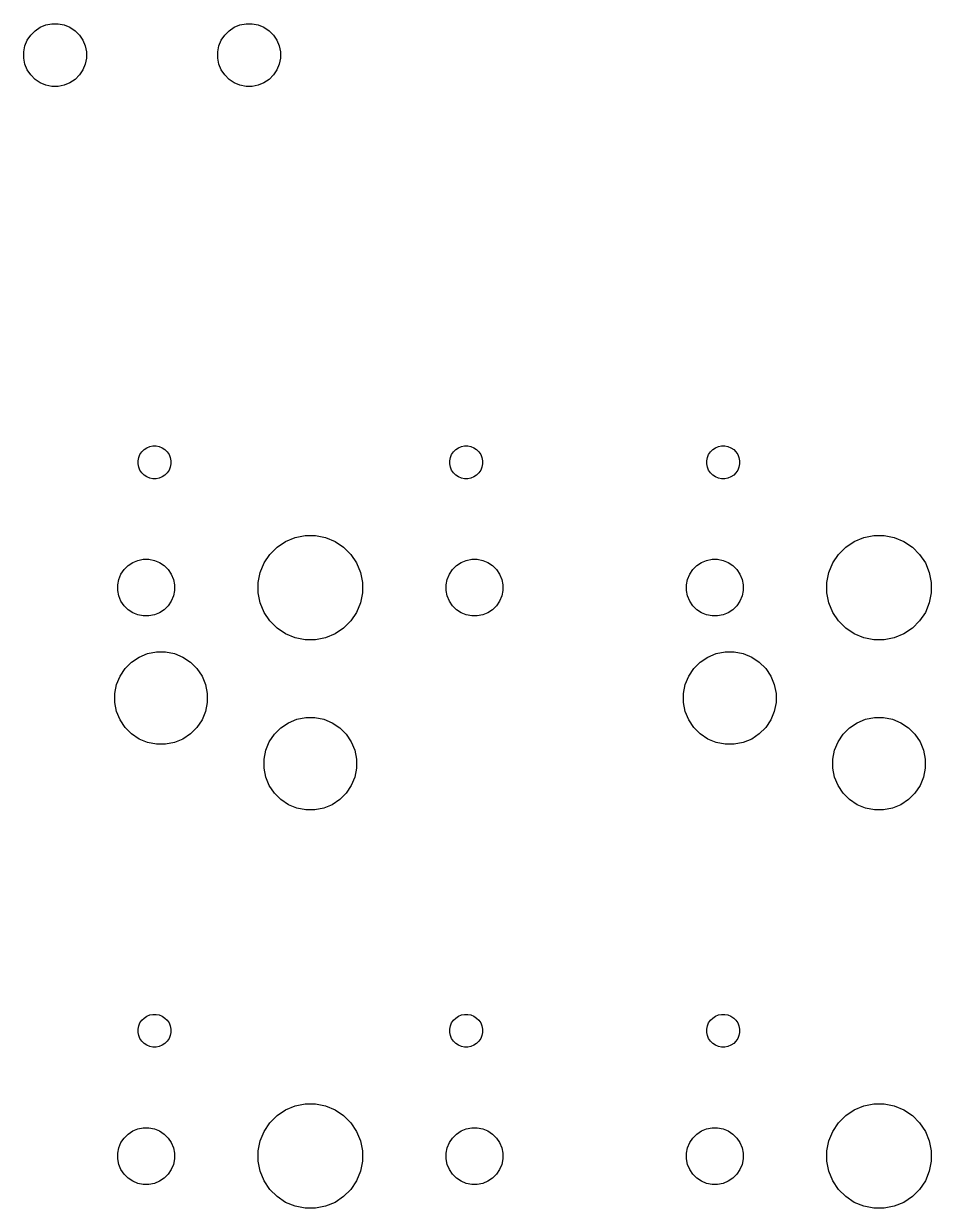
# Model space of a CAD drawing. Extents: x 34 to 239, y -107 to -23.
# Drawn here: x 51.5 to 81.9, y -63.1 to -23.4 of the extents above; entities that cross this region are included whole.
import ezdxf

# ---------------------------------------------------------------- set-up
doc = ezdxf.new("R2010")
doc.units = 0
doc.layers.add('BLACK', color=7, linetype='CONTINUOUS')

msp = doc.modelspace()

# ---------------------------------------------------------------- linework, layer by layer
at = {"layer": 'BLACK', "linetype": 'CONTINUOUS'}
for p, q in [((52.2437, -23.4403), (52.4466, -23.4)), ((52.4466, -23.4), (52.6534, -23.4)), ((52.6534, -23.4), (52.8563, -23.4403)), ((58.7437, -23.4403), (58.9466, -23.4)), ((58.9466, -23.4), (59.1534, -23.4)), ((59.1534, -23.4), (59.3563, -23.4403)), ((51.6195, -23.9526), (51.7344, -23.7807)), ((51.7344, -23.7807), (51.8807, -23.6344)), ((51.8807, -23.6344), (52.0526, -23.5195)), ((52.0526, -23.5195), (52.2437, -23.4403)), ((52.8563, -23.4403), (53.0474, -23.5195)), ((53.0474, -23.5195), (53.2193, -23.6344)), ((53.2193, -23.6344), (53.3656, -23.7807)), ((53.3656, -23.7807), (53.4805, -23.9526)), ((58.1195, -23.9526), (58.2344, -23.7807)), ((58.2344, -23.7807), (58.3807, -23.6344)), ((58.3807, -23.6344), (58.5526, -23.5195)), ((58.5526, -23.5195), (58.7437, -23.4403)), ((59.3563, -23.4403), (59.5474, -23.5195)), ((59.5474, -23.5195), (59.7193, -23.6344)), ((59.7193, -23.6344), (59.8656, -23.7807)), ((59.8656, -23.7807), (59.9805, -23.9526)), ((51.5, -24.3466), (51.5403, -24.1437)), ((51.5403, -24.1437), (51.6195, -23.9526)), ((53.4805, -23.9526), (53.5596, -24.1437)), ((53.5596, -24.1437), (53.6, -24.3466)), ((58, -24.3466), (58.0403, -24.1437)), ((58.0403, -24.1437), (58.1195, -23.9526)), ((59.9805, -23.9526), (60.0596, -24.1437)), ((60.0596, -24.1437), (60.1, -24.3466)), ((51.5, -24.5534), (51.5, -24.3466)), ((51.5403, -24.7563), (51.5, -24.5534)), ((53.6, -24.5534), (53.5596, -24.7563)), ((53.6, -24.3466), (53.6, -24.5534)), ((58, -24.5534), (58, -24.3466)), ((58.0403, -24.7563), (58, -24.5534)), ((60.1, -24.5534), (60.0596, -24.7563)), ((60.1, -24.3466), (60.1, -24.5534)), ((51.6195, -24.9474), (51.5403, -24.7563)), ((51.7344, -25.1193), (51.6195, -24.9474)), ((53.4805, -24.9474), (53.3656, -25.1193)), ((53.5596, -24.7563), (53.4805, -24.9474)), ((58.1195, -24.9474), (58.0403, -24.7563)), ((58.2344, -25.1193), (58.1195, -24.9474)), ((59.9805, -24.9474), (59.8656, -25.1193)), ((60.0596, -24.7563), (59.9805, -24.9474)), ((51.8807, -25.2656), (51.7344, -25.1193)), ((52.0526, -25.3805), (51.8807, -25.2656)), ((52.2437, -25.4596), (52.0526, -25.3805)), ((53.0474, -25.3805), (52.8563, -25.4596)), ((53.2193, -25.2656), (53.0474, -25.3805)), ((53.3656, -25.1193), (53.2193, -25.2656)), ((58.3807, -25.2656), (58.2344, -25.1193)), ((58.5526, -25.3805), (58.3807, -25.2656)), ((58.7437, -25.4596), (58.5526, -25.3805)), ((59.5474, -25.3805), (59.3563, -25.4596)), ((59.7193, -25.2656), (59.5474, -25.3805)), ((59.8656, -25.1193), (59.7193, -25.2656)), ((52.4466, -25.5), (52.2437, -25.4596)), ((52.6534, -25.5), (52.4466, -25.5)), ((52.8563, -25.4596), (52.6534, -25.5)), ((58.9466, -25.5), (58.7437, -25.4596)), ((59.1534, -25.5), (58.9466, -25.5)), ((59.3563, -25.4596), (59.1534, -25.5)), ((55.4528, -37.7494), (55.5294, -37.6728)), ((55.5294, -37.6728), (55.6195, -37.6126)), ((55.6195, -37.6126), (55.7196, -37.5711)), ((55.7196, -37.5711), (55.8258, -37.55)), ((55.8258, -37.55), (55.9342, -37.55)), ((55.9342, -37.55), (56.0404, -37.5711)), ((56.0404, -37.5711), (56.1405, -37.6126)), ((56.1405, -37.6126), (56.2306, -37.6728)), ((56.2306, -37.6728), (56.3072, -37.7494)), ((65.8928, -37.7494), (65.9694, -37.6728)), ((65.9694, -37.6728), (66.0595, -37.6126)), ((66.0595, -37.6126), (66.1596, -37.5711)), ((66.1596, -37.5711), (66.2658, -37.55)), ((66.2658, -37.55), (66.3742, -37.55)), ((66.3742, -37.55), (66.4804, -37.5711)), ((66.4804, -37.5711), (66.5805, -37.6126)), ((66.5805, -37.6126), (66.6706, -37.6728)), ((66.6706, -37.6728), (66.7472, -37.7494)), ((74.5028, -37.7494), (74.5794, -37.6728)), ((74.5794, -37.6728), (74.6695, -37.6126)), ((74.6695, -37.6126), (74.7696, -37.5711)), ((74.7696, -37.5711), (74.8758, -37.55)), ((74.8758, -37.55), (74.9842, -37.55)), ((74.9842, -37.55), (75.0904, -37.5711)), ((75.0904, -37.5711), (75.1905, -37.6126)), ((75.1905, -37.6126), (75.2806, -37.6728)), ((75.2806, -37.6728), (75.3572, -37.7494)), ((55.33, -38.0458), (55.3511, -37.9396)), ((55.33, -38.1542), (55.33, -38.0458)), ((55.3511, -37.9396), (55.3926, -37.8395)), ((55.3926, -37.8395), (55.4528, -37.7494)), ((56.3072, -37.7494), (56.3674, -37.8395)), ((56.3674, -37.8395), (56.4089, -37.9396)), ((56.4089, -37.9396), (56.43, -38.0458)), ((56.43, -38.0458), (56.43, -38.1542)), ((65.77, -38.0458), (65.7911, -37.9396)), ((65.77, -38.1542), (65.77, -38.0458)), ((65.7911, -37.9396), (65.8326, -37.8395)), ((65.8326, -37.8395), (65.8928, -37.7494)), ((66.7472, -37.7494), (66.8074, -37.8395)), ((66.8074, -37.8395), (66.8489, -37.9396)), ((66.8489, -37.9396), (66.87, -38.0458)), ((66.87, -38.0458), (66.87, -38.1542)), ((74.38, -38.0458), (74.4011, -37.9396)), ((74.38, -38.1542), (74.38, -38.0458)), ((74.4011, -37.9396), (74.4426, -37.8395)), ((74.4426, -37.8395), (74.5028, -37.7494)), ((75.3572, -37.7494), (75.4174, -37.8395)), ((75.4174, -37.8395), (75.4589, -37.9396)), ((75.4589, -37.9396), (75.48, -38.0458)), ((75.48, -38.0458), (75.48, -38.1542)), ((55.3511, -38.2604), (55.33, -38.1542)), ((55.3926, -38.3605), (55.3511, -38.2604)), ((55.4528, -38.4506), (55.3926, -38.3605)), ((55.5294, -38.5272), (55.4528, -38.4506)), ((56.3072, -38.4506), (56.2306, -38.5272)), ((56.3674, -38.3605), (56.3072, -38.4506)), ((56.4089, -38.2604), (56.3674, -38.3605)), ((56.43, -38.1542), (56.4089, -38.2604)), ((65.7911, -38.2604), (65.77, -38.1542)), ((65.8326, -38.3605), (65.7911, -38.2604)), ((65.8928, -38.4506), (65.8326, -38.3605)), ((65.9694, -38.5272), (65.8928, -38.4506)), ((66.7472, -38.4506), (66.6706, -38.5272)), ((66.8074, -38.3605), (66.7472, -38.4506)), ((66.8489, -38.2604), (66.8074, -38.3605)), ((66.87, -38.1542), (66.8489, -38.2604)), ((74.4011, -38.2604), (74.38, -38.1542)), ((74.4426, -38.3605), (74.4011, -38.2604)), ((74.5028, -38.4506), (74.4426, -38.3605)), ((74.5794, -38.5272), (74.5028, -38.4506)), ((75.3572, -38.4506), (75.2806, -38.5272)), ((75.4174, -38.3605), (75.3572, -38.4506)), ((75.4589, -38.2604), (75.4174, -38.3605)), ((75.48, -38.1542), (75.4589, -38.2604)), ((55.6195, -38.5874), (55.5294, -38.5272)), ((55.7196, -38.6289), (55.6195, -38.5874)), ((55.8258, -38.65), (55.7196, -38.6289)), ((55.9342, -38.65), (55.8258, -38.65)), ((56.0404, -38.6289), (55.9342, -38.65)), ((56.1405, -38.5874), (56.0404, -38.6289)), ((56.2306, -38.5272), (56.1405, -38.5874)), ((66.0595, -38.5874), (65.9694, -38.5272)), ((66.1596, -38.6289), (66.0595, -38.5874)), ((66.2658, -38.65), (66.1596, -38.6289)), ((66.3742, -38.65), (66.2658, -38.65)), ((66.4804, -38.6289), (66.3742, -38.65)), ((66.5805, -38.5874), (66.4804, -38.6289)), ((66.6706, -38.5272), (66.5805, -38.5874)), ((74.6695, -38.5874), (74.5794, -38.5272)), ((74.7696, -38.6289), (74.6695, -38.5874)), ((74.8758, -38.65), (74.7696, -38.6289)), ((74.9842, -38.65), (74.8758, -38.65)), ((75.0904, -38.6289), (74.9842, -38.65)), ((75.1905, -38.5874), (75.0904, -38.6289)), ((75.2806, -38.5272), (75.1905, -38.5874)), ((59.9844, -40.9407), (60.2711, -40.7492)), ((60.2711, -40.7492), (60.5895, -40.6173)), ((60.5895, -40.6173), (60.9276, -40.55)), ((60.9276, -40.55), (61.2724, -40.55)), ((61.2724, -40.55), (61.6105, -40.6173)), ((61.6105, -40.6173), (61.9289, -40.7492)), ((61.9289, -40.7492), (62.2156, -40.9407)), ((79.0344, -40.9407), (79.3211, -40.7492)), ((79.3211, -40.7492), (79.6395, -40.6173)), ((79.6395, -40.6173), (79.9776, -40.55)), ((79.9776, -40.55), (80.3224, -40.55)), ((80.3224, -40.55), (80.6605, -40.6173)), ((80.6605, -40.6173), (80.9789, -40.7492)), ((80.9789, -40.7492), (81.2656, -40.9407)), ((59.5492, -41.4711), (59.7407, -41.1844)), ((59.7407, -41.1844), (59.9844, -40.9407)), ((62.2156, -40.9407), (62.4593, -41.1844)), ((62.4593, -41.1844), (62.6508, -41.4711)), ((78.5992, -41.4711), (78.7907, -41.1844)), ((78.7907, -41.1844), (79.0344, -40.9407)), ((81.2656, -40.9407), (81.5093, -41.1844)), ((81.5093, -41.1844), (81.7008, -41.4711)), ((54.8621, -41.6944), (54.9944, -41.5621)), ((54.9944, -41.5621), (55.15, -41.4581)), ((55.15, -41.4581), (55.3229, -41.3865)), ((55.3229, -41.3865), (55.5064, -41.35)), ((55.5064, -41.35), (55.6936, -41.35)), ((55.6936, -41.35), (55.8771, -41.3865)), ((55.8771, -41.3865), (56.05, -41.4581)), ((56.05, -41.4581), (56.2056, -41.5621)), ((56.2056, -41.5621), (56.3379, -41.6944)), ((59.4173, -41.7895), (59.5492, -41.4711)), ((62.6508, -41.4711), (62.7827, -41.7895)), ((65.8621, -41.6944), (65.9944, -41.5621)), ((65.9944, -41.5621), (66.15, -41.4581)), ((66.15, -41.4581), (66.3229, -41.3865)), ((66.3229, -41.3865), (66.5064, -41.35)), ((66.5064, -41.35), (66.6936, -41.35)), ((66.6936, -41.35), (66.8771, -41.3865)), ((66.8771, -41.3865), (67.05, -41.4581)), ((67.05, -41.4581), (67.2056, -41.5621)), ((67.2056, -41.5621), (67.3379, -41.6944)), ((73.9121, -41.6944), (74.0444, -41.5621)), ((74.0444, -41.5621), (74.2, -41.4581)), ((74.2, -41.4581), (74.3729, -41.3865)), ((74.3729, -41.3865), (74.5564, -41.35)), ((74.5564, -41.35), (74.7436, -41.35)), ((74.7436, -41.35), (74.9271, -41.3865)), ((74.9271, -41.3865), (75.1, -41.4581)), ((75.1, -41.4581), (75.2556, -41.5621)), ((75.2556, -41.5621), (75.3879, -41.6944)), ((78.4673, -41.7895), (78.5992, -41.4711)), ((81.7008, -41.4711), (81.8327, -41.7895)), ((54.65, -42.2064), (54.6865, -42.0229)), ((54.6865, -42.0229), (54.7581, -41.85)), ((54.7581, -41.85), (54.8621, -41.6944)), ((56.3379, -41.6944), (56.4419, -41.85)), ((56.4419, -41.85), (56.5135, -42.0229)), ((56.5135, -42.0229), (56.55, -42.2064)), ((59.35, -42.1276), (59.4173, -41.7895)), ((62.7827, -41.7895), (62.85, -42.1276)), ((65.65, -42.2064), (65.6865, -42.0229)), ((65.6865, -42.0229), (65.7581, -41.85)), ((65.7581, -41.85), (65.8621, -41.6944)), ((67.3379, -41.6944), (67.4419, -41.85)), ((67.4419, -41.85), (67.5135, -42.0229)), ((67.5135, -42.0229), (67.55, -42.2064)), ((73.7, -42.2064), (73.7365, -42.0229)), ((73.7365, -42.0229), (73.8081, -41.85)), ((73.8081, -41.85), (73.9121, -41.6944)), ((75.3879, -41.6944), (75.4919, -41.85)), ((75.4919, -41.85), (75.5635, -42.0229)), ((75.5635, -42.0229), (75.6, -42.2064)), ((78.4, -42.1276), (78.4673, -41.7895)), ((81.8327, -41.7895), (81.9, -42.1276)), ((54.65, -42.3936), (54.65, -42.2064)), ((54.6865, -42.5771), (54.65, -42.3936)), ((56.55, -42.3936), (56.5135, -42.5771)), ((56.55, -42.2064), (56.55, -42.3936)), ((59.35, -42.4724), (59.35, -42.1276)), ((59.4173, -42.8105), (59.35, -42.4724)), ((62.85, -42.4724), (62.7827, -42.8105)), ((62.85, -42.1276), (62.85, -42.4724)), ((65.65, -42.3936), (65.65, -42.2064)), ((65.6865, -42.5771), (65.65, -42.3936)), ((67.55, -42.3936), (67.5135, -42.5771)), ((67.55, -42.2064), (67.55, -42.3936)), ((73.7, -42.3936), (73.7, -42.2064)), ((73.7365, -42.5771), (73.7, -42.3936)), ((75.6, -42.3936), (75.5635, -42.5771)), ((75.6, -42.2064), (75.6, -42.3936)), ((78.4, -42.4724), (78.4, -42.1276)), ((78.4673, -42.8105), (78.4, -42.4724)), ((81.9, -42.4724), (81.8327, -42.8105)), ((81.9, -42.1276), (81.9, -42.4724)), ((54.7581, -42.75), (54.6865, -42.5771)), ((54.8621, -42.9056), (54.7581, -42.75)), ((56.4419, -42.75), (56.3379, -42.9056)), ((56.5135, -42.5771), (56.4419, -42.75)), ((59.5492, -43.1289), (59.4173, -42.8105)), ((62.7827, -42.8105), (62.6508, -43.1289)), ((65.7581, -42.75), (65.6865, -42.5771)), ((65.8621, -42.9056), (65.7581, -42.75)), ((67.4419, -42.75), (67.3379, -42.9056)), ((67.5135, -42.5771), (67.4419, -42.75)), ((73.8081, -42.75), (73.7365, -42.5771)), ((73.9121, -42.9056), (73.8081, -42.75)), ((75.4919, -42.75), (75.3879, -42.9056)), ((75.5635, -42.5771), (75.4919, -42.75)), ((78.5992, -43.1289), (78.4673, -42.8105)), ((81.8327, -42.8105), (81.7008, -43.1289)), ((54.9944, -43.0379), (54.8621, -42.9056)), ((55.15, -43.1419), (54.9944, -43.0379)), ((55.3229, -43.2135), (55.15, -43.1419)), ((55.5064, -43.25), (55.3229, -43.2135)), ((55.6936, -43.25), (55.5064, -43.25)), ((55.8771, -43.2135), (55.6936, -43.25)), ((56.05, -43.1419), (55.8771, -43.2135)), ((56.2056, -43.0379), (56.05, -43.1419)), ((56.3379, -42.9056), (56.2056, -43.0379)), ((59.7407, -43.4156), (59.5492, -43.1289)), ((62.6508, -43.1289), (62.4593, -43.4156)), ((65.9944, -43.0379), (65.8621, -42.9056)), ((66.15, -43.1419), (65.9944, -43.0379)), ((66.3229, -43.2135), (66.15, -43.1419)), ((66.5064, -43.25), (66.3229, -43.2135)), ((66.6936, -43.25), (66.5064, -43.25)), ((66.8771, -43.2135), (66.6936, -43.25)), ((67.05, -43.1419), (66.8771, -43.2135)), ((67.2056, -43.0379), (67.05, -43.1419)), ((67.3379, -42.9056), (67.2056, -43.0379)), ((74.0444, -43.0379), (73.9121, -42.9056)), ((74.2, -43.1419), (74.0444, -43.0379)), ((74.3729, -43.2135), (74.2, -43.1419)), ((74.5564, -43.25), (74.3729, -43.2135)), ((74.7436, -43.25), (74.5564, -43.25)), ((74.9271, -43.2135), (74.7436, -43.25)), ((75.1, -43.1419), (74.9271, -43.2135)), ((75.2556, -43.0379), (75.1, -43.1419)), ((75.3879, -42.9056), (75.2556, -43.0379)), ((78.7907, -43.4156), (78.5992, -43.1289)), ((81.7008, -43.1289), (81.5093, -43.4156)), ((59.9844, -43.6593), (59.7407, -43.4156)), ((60.2711, -43.8508), (59.9844, -43.6593)), ((62.2156, -43.6593), (61.9289, -43.8508)), ((62.4593, -43.4156), (62.2156, -43.6593)), ((79.0344, -43.6593), (78.7907, -43.4156)), ((79.3211, -43.8508), (79.0344, -43.6593)), ((81.2656, -43.6593), (80.9789, -43.8508)), ((81.5093, -43.4156), (81.2656, -43.6593)), ((60.5895, -43.9827), (60.2711, -43.8508)), ((60.9276, -44.05), (60.5895, -43.9827)), ((61.2724, -44.05), (60.9276, -44.05)), ((61.6105, -43.9827), (61.2724, -44.05)), ((61.9289, -43.8508), (61.6105, -43.9827)), ((79.6395, -43.9827), (79.3211, -43.8508)), ((79.9776, -44.05), (79.6395, -43.9827)), ((80.3224, -44.05), (79.9776, -44.05)), ((80.6605, -43.9827), (80.3224, -44.05)), ((80.9789, -43.8508), (80.6605, -43.9827)), ((55.6479, -44.5096), (55.9473, -44.45)), ((55.9473, -44.45), (56.2527, -44.45)), ((56.2527, -44.45), (56.5521, -44.5096)), ((74.6979, -44.5096), (74.9973, -44.45)), ((74.9973, -44.45), (75.3027, -44.45)), ((75.3027, -44.45), (75.6021, -44.5096)), ((54.896, -45.0119), (55.1119, -44.796)), ((55.1119, -44.796), (55.3658, -44.6264)), ((55.3658, -44.6264), (55.6479, -44.5096)), ((56.5521, -44.5096), (56.8342, -44.6264)), ((56.8342, -44.6264), (57.0881, -44.796)), ((57.0881, -44.796), (57.304, -45.0119)), ((73.946, -45.0119), (74.1619, -44.796)), ((74.1619, -44.796), (74.4158, -44.6264)), ((74.4158, -44.6264), (74.6979, -44.5096)), ((75.6021, -44.5096), (75.8842, -44.6264)), ((75.8842, -44.6264), (76.1381, -44.796)), ((76.1381, -44.796), (76.354, -45.0119)), ((54.7264, -45.2658), (54.896, -45.0119)), ((57.304, -45.0119), (57.4736, -45.2658)), ((73.7764, -45.2658), (73.946, -45.0119)), ((76.354, -45.0119), (76.5236, -45.2658)), ((54.55, -45.8473), (54.6096, -45.5479)), ((54.6096, -45.5479), (54.7264, -45.2658)), ((57.4736, -45.2658), (57.5904, -45.5479)), ((57.5904, -45.5479), (57.65, -45.8473)), ((73.6, -45.8473), (73.6596, -45.5479)), ((73.6596, -45.5479), (73.7764, -45.2658)), ((76.5236, -45.2658), (76.6404, -45.5479)), ((76.6404, -45.5479), (76.7, -45.8473)), ((54.55, -46.1527), (54.55, -45.8473)), ((57.65, -45.8473), (57.65, -46.1527)), ((73.6, -46.1527), (73.6, -45.8473)), ((76.7, -45.8473), (76.7, -46.1527)), ((54.6096, -46.4521), (54.55, -46.1527)), ((57.65, -46.1527), (57.5904, -46.4521)), ((73.6596, -46.4521), (73.6, -46.1527)), ((76.7, -46.1527), (76.6404, -46.4521)), ((54.7264, -46.7342), (54.6096, -46.4521)), ((54.896, -46.9881), (54.7264, -46.7342)), ((57.4736, -46.7342), (57.304, -46.9881)), ((57.5904, -46.4521), (57.4736, -46.7342)), ((60.1119, -46.996), (60.3658, -46.8264)), ((60.3658, -46.8264), (60.6479, -46.7096)), ((60.6479, -46.7096), (60.9473, -46.65)), ((60.9473, -46.65), (61.2527, -46.65)), ((61.2527, -46.65), (61.5521, -46.7096)), ((61.5521, -46.7096), (61.8342, -46.8264)), ((61.8342, -46.8264), (62.0881, -46.996)), ((73.7764, -46.7342), (73.6596, -46.4521)), ((73.946, -46.9881), (73.7764, -46.7342)), ((76.5236, -46.7342), (76.354, -46.9881)), ((76.6404, -46.4521), (76.5236, -46.7342)), ((79.1619, -46.996), (79.4158, -46.8264)), ((79.4158, -46.8264), (79.6979, -46.7096)), ((79.6979, -46.7096), (79.9973, -46.65)), ((79.9973, -46.65), (80.3027, -46.65)), ((80.3027, -46.65), (80.6021, -46.7096)), ((80.6021, -46.7096), (80.8842, -46.8264)), ((80.8842, -46.8264), (81.1381, -46.996)), ((55.1119, -47.204), (54.896, -46.9881)), ((55.3658, -47.3736), (55.1119, -47.204)), ((57.0881, -47.204), (56.8342, -47.3736)), ((57.304, -46.9881), (57.0881, -47.204)), ((59.7264, -47.4658), (59.896, -47.2119)), ((59.896, -47.2119), (60.1119, -46.996)), ((62.0881, -46.996), (62.304, -47.2119)), ((62.304, -47.2119), (62.4736, -47.4658)), ((74.1619, -47.204), (73.946, -46.9881)), ((74.4158, -47.3736), (74.1619, -47.204)), ((76.1381, -47.204), (75.8842, -47.3736)), ((76.354, -46.9881), (76.1381, -47.204)), ((78.7764, -47.4658), (78.946, -47.2119)), ((78.946, -47.2119), (79.1619, -46.996)), ((81.1381, -46.996), (81.354, -47.2119)), ((81.354, -47.2119), (81.5236, -47.4658)), ((55.6479, -47.4904), (55.3658, -47.3736)), ((55.9473, -47.55), (55.6479, -47.4904)), ((56.2527, -47.55), (55.9473, -47.55)), ((56.5521, -47.4904), (56.2527, -47.55)), ((56.8342, -47.3736), (56.5521, -47.4904)), ((59.6096, -47.7479), (59.7264, -47.4658)), ((62.4736, -47.4658), (62.5904, -47.7479)), ((74.6979, -47.4904), (74.4158, -47.3736)), ((74.9973, -47.55), (74.6979, -47.4904)), ((75.3027, -47.55), (74.9973, -47.55)), ((75.6021, -47.4904), (75.3027, -47.55)), ((75.8842, -47.3736), (75.6021, -47.4904)), ((78.6596, -47.7479), (78.7764, -47.4658)), ((81.5236, -47.4658), (81.6404, -47.7479)), ((59.55, -48.0473), (59.6096, -47.7479)), ((62.5904, -47.7479), (62.65, -48.0473)), ((78.6, -48.0473), (78.6596, -47.7479)), ((81.6404, -47.7479), (81.7, -48.0473)), ((59.55, -48.3527), (59.55, -48.0473)), ((59.6096, -48.6521), (59.55, -48.3527)), ((62.65, -48.3527), (62.5904, -48.6521)), ((62.65, -48.0473), (62.65, -48.3527)), ((78.6, -48.3527), (78.6, -48.0473)), ((78.6596, -48.6521), (78.6, -48.3527)), ((81.7, -48.3527), (81.6404, -48.6521)), ((81.7, -48.0473), (81.7, -48.3527)), ((59.7264, -48.9342), (59.6096, -48.6521)), ((62.5904, -48.6521), (62.4736, -48.9342)), ((78.7764, -48.9342), (78.6596, -48.6521)), ((81.6404, -48.6521), (81.5236, -48.9342)), ((59.896, -49.1881), (59.7264, -48.9342)), ((60.1119, -49.404), (59.896, -49.1881)), ((62.304, -49.1881), (62.0881, -49.404)), ((62.4736, -48.9342), (62.304, -49.1881)), ((78.946, -49.1881), (78.7764, -48.9342)), ((79.1619, -49.404), (78.946, -49.1881)), ((81.354, -49.1881), (81.1381, -49.404)), ((81.5236, -48.9342), (81.354, -49.1881)), ((60.3658, -49.5736), (60.1119, -49.404)), ((60.6479, -49.6904), (60.3658, -49.5736)), ((61.8342, -49.5736), (61.5521, -49.6904)), ((62.0881, -49.404), (61.8342, -49.5736)), ((79.4158, -49.5736), (79.1619, -49.404)), ((79.6979, -49.6904), (79.4158, -49.5736)), ((80.8842, -49.5736), (80.6021, -49.6904)), ((81.1381, -49.404), (80.8842, -49.5736)), ((60.9473, -49.75), (60.6479, -49.6904)), ((61.2527, -49.75), (60.9473, -49.75)), ((61.5521, -49.6904), (61.2527, -49.75)), ((79.9973, -49.75), (79.6979, -49.6904)), ((80.3027, -49.75), (79.9973, -49.75)), ((80.6021, -49.6904), (80.3027, -49.75)), ((55.4528, -56.7994), (55.5294, -56.7228)), ((55.5294, -56.7228), (55.6195, -56.6626)), ((55.6195, -56.6626), (55.7196, -56.6211)), ((55.7196, -56.6211), (55.8258, -56.6)), ((55.8258, -56.6), (55.9342, -56.6)), ((55.9342, -56.6), (56.0404, -56.6211)), ((56.0404, -56.6211), (56.1405, -56.6626)), ((56.1405, -56.6626), (56.2306, -56.7228)), ((56.2306, -56.7228), (56.3072, -56.7994)), ((65.8928, -56.7994), (65.9694, -56.7228)), ((65.9694, -56.7228), (66.0595, -56.6626)), ((66.0595, -56.6626), (66.1596, -56.6211)), ((66.1596, -56.6211), (66.2658, -56.6)), ((66.2658, -56.6), (66.3742, -56.6)), ((66.3742, -56.6), (66.4804, -56.6211)), ((66.4804, -56.6211), (66.5805, -56.6626)), ((66.5805, -56.6626), (66.6706, -56.7228)), ((66.6706, -56.7228), (66.7472, -56.7994)), ((74.5028, -56.7994), (74.5794, -56.7228)), ((74.5794, -56.7228), (74.6695, -56.6626)), ((74.6695, -56.6626), (74.7696, -56.6211)), ((74.7696, -56.6211), (74.8758, -56.6)), ((74.8758, -56.6), (74.9842, -56.6)), ((74.9842, -56.6), (75.0904, -56.6211)), ((75.0904, -56.6211), (75.1905, -56.6626)), ((75.1905, -56.6626), (75.2806, -56.7228)), ((75.2806, -56.7228), (75.3572, -56.7994)), ((55.33, -57.0958), (55.3511, -56.9896)), ((55.33, -57.2042), (55.33, -57.0958)), ((55.3511, -56.9896), (55.3926, -56.8895)), ((55.3926, -56.8895), (55.4528, -56.7994)), ((56.3072, -56.7994), (56.3674, -56.8895)), ((56.3674, -56.8895), (56.4089, -56.9896)), ((56.4089, -56.9896), (56.43, -57.0958)), ((56.43, -57.0958), (56.43, -57.2042)), ((65.77, -57.0958), (65.7911, -56.9896)), ((65.77, -57.2042), (65.77, -57.0958)), ((65.7911, -56.9896), (65.8326, -56.8895)), ((65.8326, -56.8895), (65.8928, -56.7994)), ((66.7472, -56.7994), (66.8074, -56.8895)), ((66.8074, -56.8895), (66.8489, -56.9896)), ((66.8489, -56.9896), (66.87, -57.0958)), ((66.87, -57.0958), (66.87, -57.2042)), ((74.38, -57.0958), (74.4011, -56.9896)), ((74.38, -57.2042), (74.38, -57.0958)), ((74.4011, -56.9896), (74.4426, -56.8895)), ((74.4426, -56.8895), (74.5028, -56.7994)), ((75.3572, -56.7994), (75.4174, -56.8895)), ((75.4174, -56.8895), (75.4589, -56.9896)), ((75.4589, -56.9896), (75.48, -57.0958)), ((75.48, -57.0958), (75.48, -57.2042)), ((55.3511, -57.3104), (55.33, -57.2042)), ((55.3926, -57.4105), (55.3511, -57.3104)), ((55.4528, -57.5006), (55.3926, -57.4105)), ((55.5294, -57.5772), (55.4528, -57.5006)), ((56.3072, -57.5006), (56.2306, -57.5772)), ((56.3674, -57.4105), (56.3072, -57.5006)), ((56.4089, -57.3104), (56.3674, -57.4105)), ((56.43, -57.2042), (56.4089, -57.3104)), ((65.7911, -57.3104), (65.77, -57.2042)), ((65.8326, -57.4105), (65.7911, -57.3104)), ((65.8928, -57.5006), (65.8326, -57.4105)), ((65.9694, -57.5772), (65.8928, -57.5006)), ((66.7472, -57.5006), (66.6706, -57.5772)), ((66.8074, -57.4105), (66.7472, -57.5006)), ((66.8489, -57.3104), (66.8074, -57.4105)), ((66.87, -57.2042), (66.8489, -57.3104)), ((74.4011, -57.3104), (74.38, -57.2042)), ((74.4426, -57.4105), (74.4011, -57.3104)), ((74.5028, -57.5006), (74.4426, -57.4105)), ((74.5794, -57.5772), (74.5028, -57.5006)), ((75.3572, -57.5006), (75.2806, -57.5772)), ((75.4174, -57.4105), (75.3572, -57.5006)), ((75.4589, -57.3104), (75.4174, -57.4105)), ((75.48, -57.2042), (75.4589, -57.3104)), ((55.6195, -57.6374), (55.5294, -57.5772)), ((55.7196, -57.6789), (55.6195, -57.6374)), ((55.8258, -57.7), (55.7196, -57.6789)), ((55.9342, -57.7), (55.8258, -57.7)), ((56.0404, -57.6789), (55.9342, -57.7)), ((56.1405, -57.6374), (56.0404, -57.6789)), ((56.2306, -57.5772), (56.1405, -57.6374)), ((66.0595, -57.6374), (65.9694, -57.5772)), ((66.1596, -57.6789), (66.0595, -57.6374)), ((66.2658, -57.7), (66.1596, -57.6789)), ((66.3742, -57.7), (66.2658, -57.7)), ((66.4804, -57.6789), (66.3742, -57.7)), ((66.5805, -57.6374), (66.4804, -57.6789)), ((66.6706, -57.5772), (66.5805, -57.6374)), ((74.6695, -57.6374), (74.5794, -57.5772)), ((74.7696, -57.6789), (74.6695, -57.6374)), ((74.8758, -57.7), (74.7696, -57.6789)), ((74.9842, -57.7), (74.8758, -57.7)), ((75.0904, -57.6789), (74.9842, -57.7)), ((75.1905, -57.6374), (75.0904, -57.6789)), ((75.2806, -57.5772), (75.1905, -57.6374)), ((59.9844, -59.9907), (60.2711, -59.7992)), ((60.2711, -59.7992), (60.5895, -59.6673)), ((60.5895, -59.6673), (60.9276, -59.6)), ((60.9276, -59.6), (61.2724, -59.6)), ((61.2724, -59.6), (61.6105, -59.6673)), ((61.6105, -59.6673), (61.9289, -59.7992)), ((61.9289, -59.7992), (62.2156, -59.9907)), ((79.0344, -59.9907), (79.3211, -59.7992)), ((79.3211, -59.7992), (79.6395, -59.6673)), ((79.6395, -59.6673), (79.9776, -59.6)), ((79.9776, -59.6), (80.3224, -59.6)), ((80.3224, -59.6), (80.6605, -59.6673)), ((80.6605, -59.6673), (80.9789, -59.7992)), ((80.9789, -59.7992), (81.2656, -59.9907)), ((59.5492, -60.5211), (59.7407, -60.2344)), ((59.7407, -60.2344), (59.9844, -59.9907)), ((62.2156, -59.9907), (62.4593, -60.2344)), ((62.4593, -60.2344), (62.6508, -60.5211)), ((78.5992, -60.5211), (78.7907, -60.2344)), ((78.7907, -60.2344), (79.0344, -59.9907)), ((81.2656, -59.9907), (81.5093, -60.2344)), ((81.5093, -60.2344), (81.7008, -60.5211)), ((54.8621, -60.7444), (54.9944, -60.6121)), ((54.9944, -60.6121), (55.15, -60.5081)), ((55.15, -60.5081), (55.3229, -60.4365)), ((55.3229, -60.4365), (55.5064, -60.4)), ((55.5064, -60.4), (55.6936, -60.4)), ((55.6936, -60.4), (55.8771, -60.4365)), ((55.8771, -60.4365), (56.05, -60.5081)), ((56.05, -60.5081), (56.2056, -60.6121)), ((56.2056, -60.6121), (56.3379, -60.7444)), ((59.4173, -60.8395), (59.5492, -60.5211)), ((62.6508, -60.5211), (62.7827, -60.8395)), ((65.8621, -60.7444), (65.9944, -60.6121)), ((65.9944, -60.6121), (66.15, -60.5081)), ((66.15, -60.5081), (66.3229, -60.4365)), ((66.3229, -60.4365), (66.5064, -60.4)), ((66.5064, -60.4), (66.6936, -60.4)), ((66.6936, -60.4), (66.8771, -60.4365)), ((66.8771, -60.4365), (67.05, -60.5081)), ((67.05, -60.5081), (67.2056, -60.6121)), ((67.2056, -60.6121), (67.3379, -60.7444)), ((73.9121, -60.7444), (74.0444, -60.6121)), ((74.0444, -60.6121), (74.2, -60.5081)), ((74.2, -60.5081), (74.3729, -60.4365)), ((74.3729, -60.4365), (74.5564, -60.4)), ((74.5564, -60.4), (74.7436, -60.4)), ((74.7436, -60.4), (74.9271, -60.4365)), ((74.9271, -60.4365), (75.1, -60.5081)), ((75.1, -60.5081), (75.2556, -60.6121)), ((75.2556, -60.6121), (75.3879, -60.7444)), ((78.4673, -60.8395), (78.5992, -60.5211)), ((81.7008, -60.5211), (81.8327, -60.8395)), ((54.65, -61.2564), (54.6865, -61.0729)), ((54.6865, -61.0729), (54.7581, -60.9)), ((54.7581, -60.9), (54.8621, -60.7444)), ((56.3379, -60.7444), (56.4419, -60.9)), ((56.4419, -60.9), (56.5135, -61.0729)), ((56.5135, -61.0729), (56.55, -61.2564)), ((59.35, -61.1776), (59.4173, -60.8395)), ((62.7827, -60.8395), (62.85, -61.1776)), ((65.65, -61.2564), (65.6865, -61.0729)), ((65.6865, -61.0729), (65.7581, -60.9)), ((65.7581, -60.9), (65.8621, -60.7444)), ((67.3379, -60.7444), (67.4419, -60.9)), ((67.4419, -60.9), (67.5135, -61.0729)), ((67.5135, -61.0729), (67.55, -61.2564)), ((73.7, -61.2564), (73.7365, -61.0729)), ((73.7365, -61.0729), (73.8081, -60.9)), ((73.8081, -60.9), (73.9121, -60.7444)), ((75.3879, -60.7444), (75.4919, -60.9)), ((75.4919, -60.9), (75.5635, -61.0729)), ((75.5635, -61.0729), (75.6, -61.2564)), ((78.4, -61.1776), (78.4673, -60.8395)), ((81.8327, -60.8395), (81.9, -61.1776)), ((54.65, -61.4436), (54.65, -61.2564)), ((54.6865, -61.6271), (54.65, -61.4436)), ((56.55, -61.4436), (56.5135, -61.6271)), ((56.55, -61.2564), (56.55, -61.4436)), ((59.35, -61.5224), (59.35, -61.1776)), ((59.4173, -61.8605), (59.35, -61.5224)), ((62.85, -61.5224), (62.7827, -61.8605)), ((62.85, -61.1776), (62.85, -61.5224)), ((65.65, -61.4436), (65.65, -61.2564)), ((65.6865, -61.6271), (65.65, -61.4436)), ((67.55, -61.4436), (67.5135, -61.6271)), ((67.55, -61.2564), (67.55, -61.4436)), ((73.7, -61.4436), (73.7, -61.2564)), ((73.7365, -61.6271), (73.7, -61.4436)), ((75.6, -61.4436), (75.5635, -61.6271)), ((75.6, -61.2564), (75.6, -61.4436)), ((78.4, -61.5224), (78.4, -61.1776)), ((78.4673, -61.8605), (78.4, -61.5224)), ((81.9, -61.5224), (81.8327, -61.8605)), ((81.9, -61.1776), (81.9, -61.5224)), ((54.7581, -61.8), (54.6865, -61.6271)), ((54.8621, -61.9556), (54.7581, -61.8)), ((56.4419, -61.8), (56.3379, -61.9556)), ((56.5135, -61.6271), (56.4419, -61.8)), ((59.5492, -62.1789), (59.4173, -61.8605)), ((62.7827, -61.8605), (62.6508, -62.1789)), ((65.7581, -61.8), (65.6865, -61.6271)), ((65.8621, -61.9556), (65.7581, -61.8)), ((67.4419, -61.8), (67.3379, -61.9556)), ((67.5135, -61.6271), (67.4419, -61.8)), ((73.8081, -61.8), (73.7365, -61.6271)), ((73.9121, -61.9556), (73.8081, -61.8)), ((75.4919, -61.8), (75.3879, -61.9556)), ((75.5635, -61.6271), (75.4919, -61.8)), ((78.5992, -62.1789), (78.4673, -61.8605)), ((81.8327, -61.8605), (81.7008, -62.1789)), ((54.9944, -62.0879), (54.8621, -61.9556)), ((55.15, -62.1919), (54.9944, -62.0879)), ((55.3229, -62.2635), (55.15, -62.1919)), ((55.5064, -62.3), (55.3229, -62.2635)), ((55.6936, -62.3), (55.5064, -62.3)), ((55.8771, -62.2635), (55.6936, -62.3)), ((56.05, -62.1919), (55.8771, -62.2635)), ((56.2056, -62.0879), (56.05, -62.1919)), ((56.3379, -61.9556), (56.2056, -62.0879)), ((59.7407, -62.4656), (59.5492, -62.1789)), ((62.6508, -62.1789), (62.4593, -62.4656)), ((65.9944, -62.0879), (65.8621, -61.9556)), ((66.15, -62.1919), (65.9944, -62.0879)), ((66.3229, -62.2635), (66.15, -62.1919)), ((66.5064, -62.3), (66.3229, -62.2635)), ((66.6936, -62.3), (66.5064, -62.3)), ((66.8771, -62.2635), (66.6936, -62.3)), ((67.05, -62.1919), (66.8771, -62.2635)), ((67.2056, -62.0879), (67.05, -62.1919)), ((67.3379, -61.9556), (67.2056, -62.0879)), ((74.0444, -62.0879), (73.9121, -61.9556)), ((74.2, -62.1919), (74.0444, -62.0879)), ((74.3729, -62.2635), (74.2, -62.1919)), ((74.5564, -62.3), (74.3729, -62.2635)), ((74.7436, -62.3), (74.5564, -62.3)), ((74.9271, -62.2635), (74.7436, -62.3)), ((75.1, -62.1919), (74.9271, -62.2635)), ((75.2556, -62.0879), (75.1, -62.1919)), ((75.3879, -61.9556), (75.2556, -62.0879)), ((78.7907, -62.4656), (78.5992, -62.1789)), ((81.7008, -62.1789), (81.5093, -62.4656)), ((59.9844, -62.7093), (59.7407, -62.4656)), ((60.2711, -62.9008), (59.9844, -62.7093)), ((62.2156, -62.7093), (61.9289, -62.9008)), ((62.4593, -62.4656), (62.2156, -62.7093)), ((79.0344, -62.7093), (78.7907, -62.4656)), ((79.3211, -62.9008), (79.0344, -62.7093)), ((81.2656, -62.7093), (80.9789, -62.9008)), ((81.5093, -62.4656), (81.2656, -62.7093)), ((60.5895, -63.0327), (60.2711, -62.9008)), ((60.9276, -63.1), (60.5895, -63.0327)), ((61.2724, -63.1), (60.9276, -63.1)), ((61.6105, -63.0327), (61.2724, -63.1)), ((61.9289, -62.9008), (61.6105, -63.0327)), ((79.6395, -63.0327), (79.3211, -62.9008)), ((79.9776, -63.1), (79.6395, -63.0327)), ((80.3224, -63.1), (79.9776, -63.1)), ((80.6605, -63.0327), (80.3224, -63.1)), ((80.9789, -62.9008), (80.6605, -63.0327))]:
    msp.add_line(p, q, dxfattribs=at)

doc.saveas('drawing.dxf')
